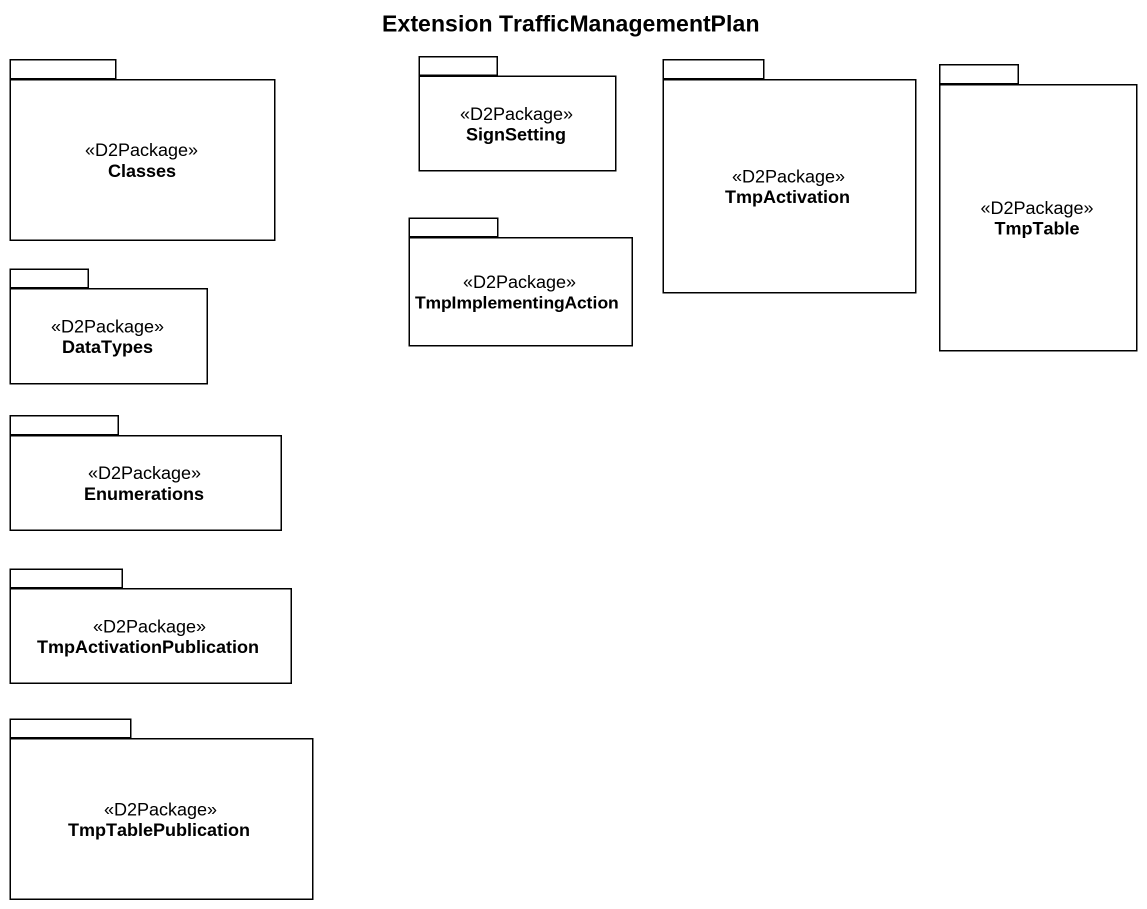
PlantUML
@startuml
title Extension TrafficManagementPlan
package Classes <<D2Package>> {
}
package SignSetting <<D2Package>> {
}
package TmpActivation <<D2Package>> {
}
package TmpTable <<D2Package>> {
}
package TmpImplementingAction <<D2Package>> {
}
package DataTypes <<D2Package>> {
}
package Enumerations <<D2Package>> {
}
package TmpActivationPublication <<D2Package>> {
}
package TmpTablePublication <<D2Package>> {
}
@enduml
